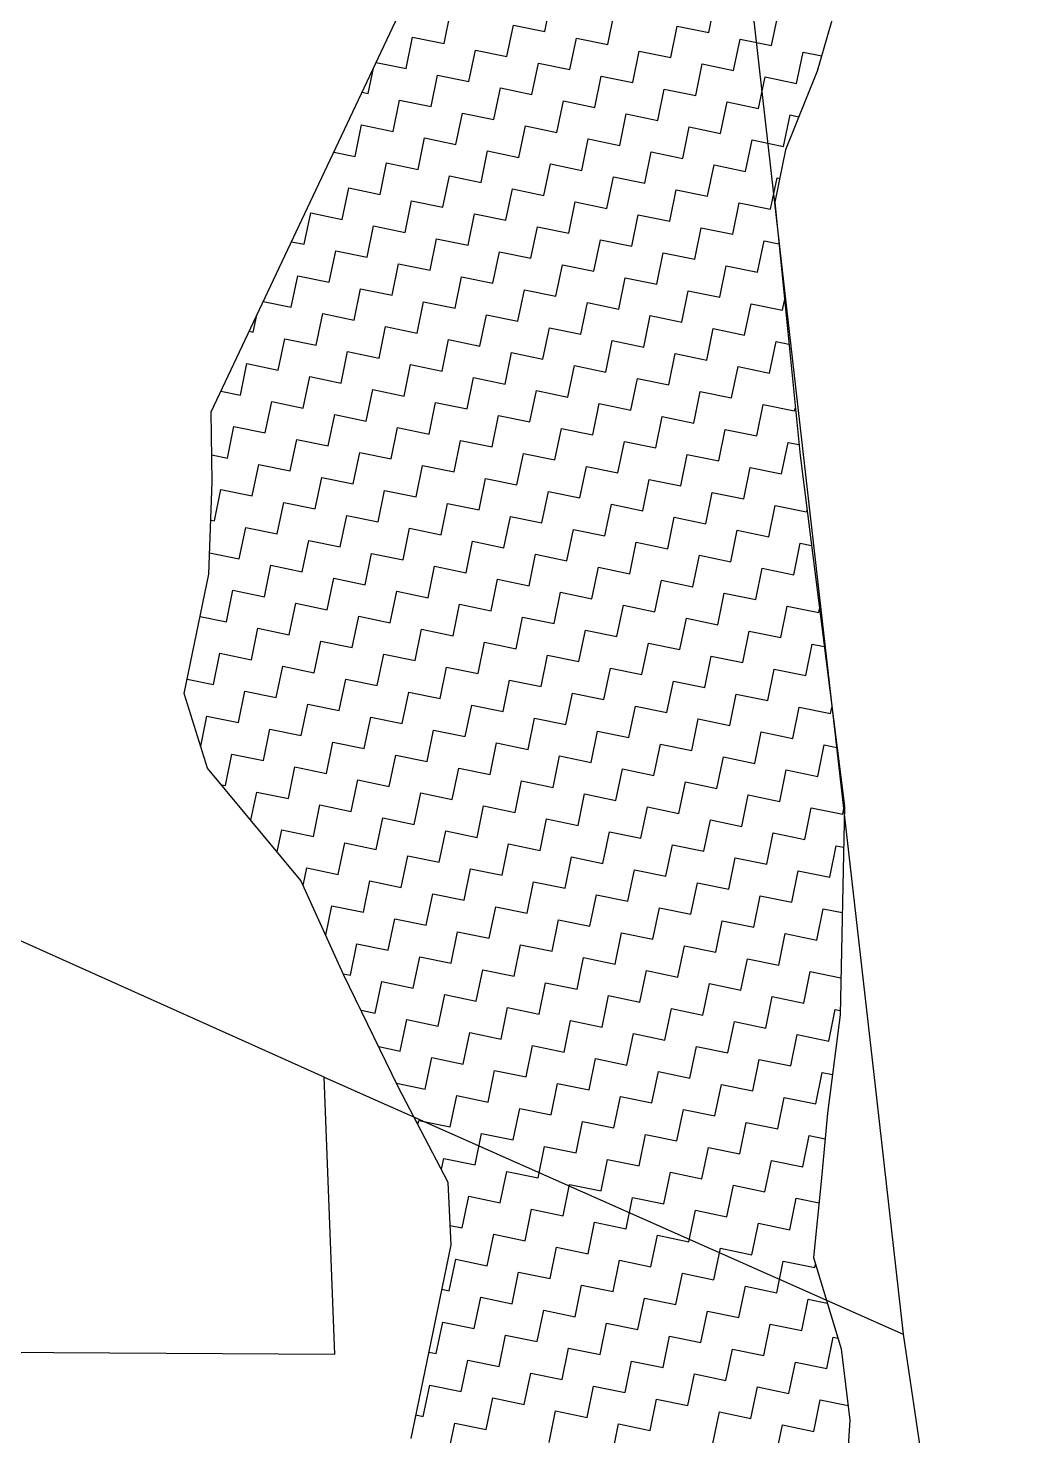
# Model space of a CAD drawing. Header units: metres. Extents: x 280043 to 281054, y 2047152 to 2048652.
# Drawn here: x 280828.4 to 280904.4, y 2048205.2 to 2048313.7 of the extents above; entities that cross this region are included whole.
import ezdxf

# ---------------------------------------------------------------- set-up
doc = ezdxf.new("R2010")
doc.units = ezdxf.units.M
for name, color, linetype in [('POLY_HATCH', 12, 'Continuous'), ('POLY_PARCEL', 6, 'Continuous'), ('V_BOUND_LINE', 7, 'Continuous')]:
    doc.layers.add(name, color=color, linetype=linetype)

msp = doc.modelspace()

# ---------------------------------------------------------------- linework, layer by layer
at = {"layer": 'POLY_HATCH'}
for p, q in [((280842.5, 2048284.15), (280858.45, 2048317.96)), ((280891.33, 2048317.76), (280889.22, 2048310.42)), ((280889.22, 2048310.42), (280886.77, 2048304.34)), ((280886.77, 2048304.34), (280885.94, 2048300.32)), ((280885.94, 2048300.32), (280886.92, 2048290.55)), ((280886.92, 2048290.55), (280887.9, 2048280.78)), ((280842.58, 2048278.75), (280842.5, 2048284.15)), ((280887.9, 2048280.78), (280891.31, 2048253.75)), ((280842.31, 2048271.63), (280842.58, 2048278.75)), ((280840.42, 2048262.44), (280842.31, 2048271.63)), ((280842.23, 2048256.69), (280840.42, 2048262.44)), ((280849.42, 2048248.03), (280842.23, 2048256.69)), ((280891.31, 2048253.75), (280890.98, 2048237.66)), ((280852.71, 2048240.77), (280849.42, 2048248.03)), ((280856.92, 2048232.12), (280852.71, 2048240.77)), ((280890.98, 2048237.66), (280890.02, 2048230.09)), ((280860.78, 2048224.74), (280856.92, 2048232.12)), ((280890.02, 2048230.09), (280889.53, 2048224.8)), ((280860.99, 2048219.92), (280860.78, 2048224.74)), ((280889.53, 2048224.8), (280888.92, 2048218.95)), ((280859.45, 2048212.46), (280860.99, 2048219.92)), ((280888.92, 2048218.95), (280891.06, 2048211.92)), ((280857.91, 2048205), (280859.45, 2048212.46)), ((280891.06, 2048211.92), (280891.72, 2048206.4)), ((280891.72, 2048206.4), (280891.47, 2048202.27))]:
    msp.add_line(p, q, dxfattribs=at)
at = {"layer": 'POLY_HATCH', "linetype": 'Continuous'}
for p, q in [((280868.22, 2048313.47), (280868.72, 2048315.89)), ((280880.85, 2048313.39), (280881.35, 2048315.82)), ((280860.45, 2048312.54), (280860.95, 2048314.97)), ((280873.07, 2048312.47), (280873.57, 2048314.89)), ((280885.7, 2048312.39), (280886.2, 2048314.82)), ((280865.3, 2048311.54), (280865.8, 2048313.97)), ((280865.8, 2048313.97), (280868.22, 2048313.47)), ((280877.92, 2048311.47), (280878.42, 2048313.89)), ((280878.42, 2048313.89), (280880.85, 2048313.39)), ((280857.52, 2048310.62), (280858.02, 2048313.04)), ((280858.02, 2048313.04), (280860.45, 2048312.54)), ((280870.15, 2048310.54), (280870.65, 2048312.97)), ((280870.65, 2048312.97), (280873.07, 2048312.47)), ((280882.77, 2048310.47), (280883.27, 2048312.89)), ((280883.27, 2048312.89), (280885.7, 2048312.39)), ((280855.21, 2048311.09), (280857.52, 2048310.62)), ((280862.37, 2048309.62), (280862.87, 2048312.04)), ((280862.87, 2048312.04), (280865.3, 2048311.54)), ((280867.22, 2048308.62), (280867.72, 2048311.04)), ((280867.72, 2048311.04), (280870.15, 2048310.54)), ((280875, 2048309.54), (280875.5, 2048311.97)), ((280875.5, 2048311.97), (280877.92, 2048311.47)), ((280887.62, 2048309.47), (280888.12, 2048311.89)), ((280888.12, 2048311.89), (280889.56, 2048311.6)), ((280854.6, 2048308.69), (280855, 2048310.65)), ((280859.45, 2048307.69), (280859.95, 2048310.12)), ((280859.95, 2048310.12), (280862.37, 2048309.62)), ((280872.07, 2048307.62), (280872.57, 2048310.04)), ((280872.57, 2048310.04), (280875, 2048309.54)), ((280879.85, 2048308.54), (280880.35, 2048310.97)), ((280880.35, 2048310.97), (280882.77, 2048310.47)), ((280884.7, 2048307.54), (280885.2, 2048309.97)), ((280885.2, 2048309.97), (280887.62, 2048309.47)), ((280864.3, 2048306.69), (280864.8, 2048309.12)), ((280864.8, 2048309.12), (280867.22, 2048308.62)), ((280876.92, 2048306.62), (280877.42, 2048309.04)), ((280877.42, 2048309.04), (280879.85, 2048308.54)), ((280854.12, 2048308.79), (280854.6, 2048308.69)), ((280856.52, 2048305.77), (280857.02, 2048308.19)), ((280857.02, 2048308.19), (280859.45, 2048307.69)), ((280869.15, 2048305.69), (280869.65, 2048308.12)), ((280869.65, 2048308.12), (280872.07, 2048307.62)), ((280881.77, 2048305.62), (280882.27, 2048308.04)), ((280882.27, 2048308.04), (280884.7, 2048307.54)), ((280861.37, 2048304.77), (280861.87, 2048307.19)), ((280861.87, 2048307.19), (280864.3, 2048306.69)), ((280874, 2048304.69), (280874.5, 2048307.12)), ((280874.5, 2048307.12), (280876.92, 2048306.62)), ((280886.62, 2048304.62), (280887.12, 2048307.04)), ((280887.12, 2048307.04), (280887.8, 2048306.9)), ((280853.6, 2048303.84), (280854.1, 2048306.27)), ((280854.1, 2048306.27), (280856.52, 2048305.77)), ((280866.22, 2048303.77), (280866.72, 2048306.19)), ((280866.72, 2048306.19), (280869.15, 2048305.69)), ((280878.85, 2048303.69), (280879.35, 2048306.12)), ((280879.35, 2048306.12), (280881.77, 2048305.62)), ((280858.45, 2048302.84), (280858.95, 2048305.27)), ((280858.95, 2048305.27), (280861.37, 2048304.77)), ((280871.07, 2048302.77), (280871.57, 2048305.19)), ((280871.57, 2048305.19), (280874, 2048304.69)), ((280883.7, 2048302.69), (280884.2, 2048305.12)), ((280884.2, 2048305.12), (280886.62, 2048304.62)), ((280851.95, 2048304.18), (280853.6, 2048303.84)), ((280863.3, 2048301.84), (280863.8, 2048304.27)), ((280863.8, 2048304.27), (280866.22, 2048303.77)), ((280875.92, 2048301.77), (280876.42, 2048304.19)), ((280876.42, 2048304.19), (280878.85, 2048303.69)), ((280855.52, 2048300.92), (280856.02, 2048303.34)), ((280856.02, 2048303.34), (280858.45, 2048302.84)), ((280860.37, 2048299.92), (280860.87, 2048302.34)), ((280860.87, 2048302.34), (280863.3, 2048301.84)), ((280868.15, 2048300.84), (280868.65, 2048303.27)), ((280868.65, 2048303.27), (280871.07, 2048302.77)), ((280880.77, 2048300.77), (280881.27, 2048303.19)), ((280881.27, 2048303.19), (280883.7, 2048302.69)), ((280852.6, 2048298.99), (280853.1, 2048301.42)), ((280853.1, 2048301.42), (280855.52, 2048300.92)), ((280865.22, 2048298.92), (280865.72, 2048301.34)), ((280865.72, 2048301.34), (280868.15, 2048300.84)), ((280873, 2048299.84), (280873.5, 2048302.27)), ((280873.5, 2048302.27), (280875.92, 2048301.77)), ((280877.85, 2048298.84), (280878.35, 2048301.27)), ((280878.35, 2048301.27), (280880.77, 2048300.77)), ((280885.62, 2048299.77), (280886.12, 2048302.19)), ((280886.12, 2048302.19), (280886.32, 2048302.15)), ((280857.45, 2048297.99), (280857.95, 2048300.42)), ((280857.95, 2048300.42), (280860.37, 2048299.92)), ((280870.07, 2048297.92), (280870.57, 2048300.34)), ((280870.57, 2048300.34), (280873, 2048299.84)), ((280882.7, 2048297.84), (280883.2, 2048300.27)), ((280883.2, 2048300.27), (280885.62, 2048299.77)), ((280849.67, 2048297.07), (280850.17, 2048299.49)), ((280850.17, 2048299.49), (280852.6, 2048298.99)), ((280862.3, 2048296.99), (280862.8, 2048299.42)), ((280862.8, 2048299.42), (280865.22, 2048298.92)), ((280874.92, 2048296.92), (280875.42, 2048299.34)), ((280875.42, 2048299.34), (280877.85, 2048298.84)), ((280854.52, 2048296.07), (280855.02, 2048298.49)), ((280855.02, 2048298.49), (280857.45, 2048297.99)), ((280867.15, 2048295.99), (280867.65, 2048298.42)), ((280867.65, 2048298.42), (280870.07, 2048297.92)), ((280879.77, 2048295.92), (280880.27, 2048298.34)), ((280880.27, 2048298.34), (280882.7, 2048297.84)), ((280848.69, 2048297.27), (280849.67, 2048297.07)), ((280859.37, 2048295.07), (280859.87, 2048297.49)), ((280859.87, 2048297.49), (280862.3, 2048296.99)), ((280872, 2048294.99), (280872.5, 2048297.42)), ((280872.5, 2048297.42), (280874.92, 2048296.92)), ((280884.62, 2048294.92), (280885.12, 2048297.34)), ((280885.12, 2048297.34), (280886.26, 2048297.11)), ((280851.6, 2048294.14), (280852.1, 2048296.57)), ((280852.1, 2048296.57), (280854.52, 2048296.07)), ((280864.22, 2048294.07), (280864.72, 2048296.49)), ((280864.72, 2048296.49), (280867.15, 2048295.99)), ((280876.85, 2048293.99), (280877.35, 2048296.42)), ((280877.35, 2048296.42), (280879.77, 2048295.92)), ((280856.45, 2048293.14), (280856.95, 2048295.57)), ((280856.95, 2048295.57), (280859.37, 2048295.07)), ((280869.07, 2048293.07), (280869.57, 2048295.49)), ((280869.57, 2048295.49), (280872, 2048294.99)), ((280881.7, 2048292.99), (280882.2, 2048295.42)), ((280882.2, 2048295.42), (280884.62, 2048294.92)), ((280848.67, 2048292.22), (280849.17, 2048294.64)), ((280849.17, 2048294.64), (280851.6, 2048294.14)), ((280861.3, 2048292.14), (280861.8, 2048294.57)), ((280861.8, 2048294.57), (280864.22, 2048294.07)), ((280873.92, 2048292.07), (280874.42, 2048294.49)), ((280874.42, 2048294.49), (280876.85, 2048293.99)), ((280846.52, 2048292.66), (280848.67, 2048292.22)), ((280853.52, 2048291.22), (280854.02, 2048293.64)), ((280854.02, 2048293.64), (280856.45, 2048293.14)), ((280858.37, 2048290.22), (280858.87, 2048292.64)), ((280858.87, 2048292.64), (280861.3, 2048292.14)), ((280866.15, 2048291.14), (280866.65, 2048293.57)), ((280866.65, 2048293.57), (280869.07, 2048293.07)), ((280878.77, 2048291.07), (280879.27, 2048293.49)), ((280879.27, 2048293.49), (280881.7, 2048292.99)), ((280886.55, 2048291.99), (280886.7, 2048292.73)), ((280845.75, 2048290.29), (280846.02, 2048291.61)), ((280850.6, 2048289.29), (280851.1, 2048291.72)), ((280851.1, 2048291.72), (280853.52, 2048291.22)), ((280863.22, 2048289.22), (280863.72, 2048291.64)), ((280863.72, 2048291.64), (280866.15, 2048291.14)), ((280871, 2048290.14), (280871.5, 2048292.57)), ((280871.5, 2048292.57), (280873.92, 2048292.07)), ((280875.85, 2048289.14), (280876.35, 2048291.57)), ((280876.35, 2048291.57), (280878.77, 2048291.07)), ((280883.62, 2048290.07), (280884.12, 2048292.49)), ((280884.12, 2048292.49), (280886.55, 2048291.99)), ((280855.45, 2048288.29), (280855.95, 2048290.72)), ((280855.95, 2048290.72), (280858.37, 2048290.22)), ((280868.07, 2048288.22), (280868.57, 2048290.64)), ((280868.57, 2048290.64), (280871, 2048290.14)), ((280880.7, 2048288.14), (280881.2, 2048290.57)), ((280881.2, 2048290.57), (280883.62, 2048290.07)), ((280845.43, 2048290.36), (280845.75, 2048290.29)), ((280847.67, 2048287.37), (280848.17, 2048289.79)), ((280848.17, 2048289.79), (280850.6, 2048289.29)), ((280860.3, 2048287.29), (280860.8, 2048289.72)), ((280860.8, 2048289.72), (280863.22, 2048289.22)), ((280872.92, 2048287.22), (280873.42, 2048289.64)), ((280873.42, 2048289.64), (280875.85, 2048289.14)), ((280885.55, 2048287.14), (280886.05, 2048289.57)), ((280886.05, 2048289.57), (280887.04, 2048289.37)), ((280852.52, 2048286.37), (280853.02, 2048288.79)), ((280853.02, 2048288.79), (280855.45, 2048288.29)), ((280865.15, 2048286.29), (280865.65, 2048288.72)), ((280865.65, 2048288.72), (280868.07, 2048288.22)), ((280877.77, 2048286.22), (280878.27, 2048288.64)), ((280878.27, 2048288.64), (280880.7, 2048288.14)), ((280844.75, 2048285.44), (280845.25, 2048287.87)), ((280845.25, 2048287.87), (280847.67, 2048287.37)), ((280857.37, 2048285.37), (280857.87, 2048287.79)), ((280857.87, 2048287.79), (280860.3, 2048287.29)), ((280870, 2048285.29), (280870.5, 2048287.72)), ((280870.5, 2048287.72), (280872.92, 2048287.22)), ((280882.62, 2048285.22), (280883.12, 2048287.64)), ((280883.12, 2048287.64), (280885.55, 2048287.14)), ((280849.6, 2048284.44), (280850.1, 2048286.87)), ((280850.1, 2048286.87), (280852.52, 2048286.37)), ((280862.22, 2048284.37), (280862.72, 2048286.79)), ((280862.72, 2048286.79), (280865.15, 2048286.29)), ((280874.85, 2048284.29), (280875.35, 2048286.72)), ((280875.35, 2048286.72), (280877.77, 2048286.22)), ((280843.25, 2048285.75), (280844.75, 2048285.44)), ((280854.45, 2048283.44), (280854.95, 2048285.87)), ((280854.95, 2048285.87), (280857.37, 2048285.37)), ((280867.07, 2048283.37), (280867.57, 2048285.79)), ((280867.57, 2048285.79), (280870, 2048285.29)), ((280879.7, 2048283.29), (280880.2, 2048285.72)), ((280880.2, 2048285.72), (280882.62, 2048285.22)), ((280846.67, 2048282.52), (280847.17, 2048284.94)), ((280847.17, 2048284.94), (280849.6, 2048284.44)), ((280851.52, 2048281.52), (280852.02, 2048283.94)), ((280852.02, 2048283.94), (280854.45, 2048283.44)), ((280859.3, 2048282.44), (280859.8, 2048284.87)), ((280859.8, 2048284.87), (280862.22, 2048284.37)), ((280871.92, 2048282.37), (280872.42, 2048284.79)), ((280872.42, 2048284.79), (280874.85, 2048284.29)), ((280884.55, 2048282.29), (280885.05, 2048284.72)), ((280885.05, 2048284.72), (280887.47, 2048284.22)), ((280887.47, 2048284.22), (280887.53, 2048284.47)), ((280843.75, 2048280.59), (280844.25, 2048283.02)), ((280844.25, 2048283.02), (280846.67, 2048282.52)), ((280856.37, 2048280.52), (280856.87, 2048282.94)), ((280856.87, 2048282.94), (280859.3, 2048282.44)), ((280864.15, 2048281.44), (280864.65, 2048283.87)), ((280864.65, 2048283.87), (280867.07, 2048283.37)), ((280869, 2048280.44), (280869.5, 2048282.87)), ((280869.5, 2048282.87), (280871.92, 2048282.37)), ((280876.77, 2048281.37), (280877.27, 2048283.79)), ((280877.27, 2048283.79), (280879.7, 2048283.29)), ((280848.6, 2048279.59), (280849.1, 2048282.02)), ((280849.1, 2048282.02), (280851.52, 2048281.52)), ((280861.22, 2048279.52), (280861.72, 2048281.94)), ((280861.72, 2048281.94), (280864.15, 2048281.44)), ((280873.85, 2048279.44), (280874.35, 2048281.87)), ((280874.35, 2048281.87), (280876.77, 2048281.37)), ((280881.62, 2048280.37), (280882.12, 2048282.79)), ((280882.12, 2048282.79), (280884.55, 2048282.29)), ((280886.47, 2048279.37), (280886.97, 2048281.79)), ((280886.97, 2048281.79), (280887.81, 2048281.62)), ((280842.55, 2048280.84), (280843.75, 2048280.59)), ((280853.45, 2048278.59), (280853.95, 2048281.02)), ((280853.95, 2048281.02), (280856.37, 2048280.52)), ((280866.07, 2048278.52), (280866.57, 2048280.94)), ((280866.57, 2048280.94), (280869, 2048280.44)), ((280878.7, 2048278.44), (280879.2, 2048280.87)), ((280879.2, 2048280.87), (280881.62, 2048280.37)), ((280845.67, 2048277.67), (280846.17, 2048280.09)), ((280846.17, 2048280.09), (280848.6, 2048279.59)), ((280858.3, 2048277.59), (280858.8, 2048280.02)), ((280858.8, 2048280.02), (280861.22, 2048279.52)), ((280870.92, 2048277.52), (280871.42, 2048279.94)), ((280871.42, 2048279.94), (280873.85, 2048279.44)), ((280883.55, 2048277.44), (280884.05, 2048279.87)), ((280884.05, 2048279.87), (280886.47, 2048279.37)), ((280850.52, 2048276.67), (280851.02, 2048279.09)), ((280851.02, 2048279.09), (280853.45, 2048278.59)), ((280863.15, 2048276.59), (280863.65, 2048279.02)), ((280863.65, 2048279.02), (280866.07, 2048278.52)), ((280875.77, 2048276.52), (280876.27, 2048278.94)), ((280876.27, 2048278.94), (280878.7, 2048278.44)), ((280842.75, 2048275.74), (280843.25, 2048278.17)), ((280843.25, 2048278.17), (280845.67, 2048277.67)), ((280855.37, 2048275.67), (280855.87, 2048278.09)), ((280855.87, 2048278.09), (280858.3, 2048277.59)), ((280868, 2048275.59), (280868.5, 2048278.02)), ((280868.5, 2048278.02), (280870.92, 2048277.52)), ((280880.63, 2048275.52), (280881.12, 2048277.94)), ((280881.12, 2048277.94), (280883.55, 2048277.44)), ((280847.6, 2048274.74), (280848.1, 2048277.17)), ((280848.1, 2048277.17), (280850.52, 2048276.67)), ((280860.22, 2048274.67), (280860.72, 2048277.09)), ((280860.72, 2048277.09), (280863.15, 2048276.59)), ((280872.85, 2048274.59), (280873.35, 2048277.02)), ((280873.35, 2048277.02), (280875.77, 2048276.52)), ((280885.48, 2048274.52), (280885.98, 2048276.94)), ((280885.98, 2048276.94), (280888.4, 2048276.44)), ((280888.4, 2048276.44), (280888.43, 2048276.57)), ((280842.47, 2048275.8), (280842.75, 2048275.74)), ((280844.67, 2048272.82), (280845.17, 2048275.24)), ((280845.17, 2048275.24), (280847.6, 2048274.74)), ((280852.45, 2048273.74), (280852.95, 2048276.17)), ((280852.95, 2048276.17), (280855.37, 2048275.67)), ((280865.07, 2048273.67), (280865.57, 2048276.09)), ((280865.57, 2048276.09), (280868, 2048275.59)), ((280877.7, 2048273.59), (280878.2, 2048276.02)), ((280878.2, 2048276.02), (280880.63, 2048275.52)), ((280849.52, 2048271.82), (280850.02, 2048274.24)), ((280850.02, 2048274.24), (280852.45, 2048273.74)), ((280857.3, 2048272.74), (280857.8, 2048275.17)), ((280857.8, 2048275.17), (280860.22, 2048274.67)), ((280862.15, 2048271.74), (280862.65, 2048274.17)), ((280862.65, 2048274.17), (280865.07, 2048273.67)), ((280869.92, 2048272.67), (280870.42, 2048275.09)), ((280870.42, 2048275.09), (280872.85, 2048274.59)), ((280882.55, 2048272.59), (280883.05, 2048275.02)), ((280883.05, 2048275.02), (280885.48, 2048274.52)), ((280842.38, 2048273.29), (280844.67, 2048272.82)), ((280854.37, 2048270.82), (280854.87, 2048273.24)), ((280854.87, 2048273.24), (280857.3, 2048272.74)), ((280867, 2048270.74), (280867.5, 2048273.17)), ((280867.5, 2048273.17), (280869.92, 2048272.67)), ((280874.78, 2048271.67), (280875.27, 2048274.09)), ((280875.27, 2048274.09), (280877.7, 2048273.59)), ((280879.63, 2048270.67), (280880.13, 2048273.09)), ((280880.13, 2048273.09), (280882.55, 2048272.59)), ((280887.4, 2048271.59), (280887.9, 2048274.02)), ((280887.9, 2048274.02), (280888.77, 2048273.84)), ((280846.6, 2048269.89), (280847.1, 2048272.32)), ((280847.1, 2048272.32), (280849.52, 2048271.82)), ((280859.22, 2048269.82), (280859.72, 2048272.24)), ((280859.72, 2048272.24), (280862.15, 2048271.74)), ((280871.85, 2048269.74), (280872.35, 2048272.17)), ((280872.35, 2048272.17), (280874.78, 2048271.67)), ((280884.48, 2048269.67), (280884.98, 2048272.09)), ((280884.98, 2048272.09), (280887.4, 2048271.59)), ((280851.45, 2048268.89), (280851.95, 2048271.32)), ((280851.95, 2048271.32), (280854.37, 2048270.82)), ((280864.07, 2048268.82), (280864.57, 2048271.24)), ((280864.57, 2048271.24), (280867, 2048270.74)), ((280876.7, 2048268.74), (280877.2, 2048271.17)), ((280877.2, 2048271.17), (280879.63, 2048270.67)), ((280843.67, 2048267.97), (280844.17, 2048270.39)), ((280844.17, 2048270.39), (280846.6, 2048269.89)), ((280856.3, 2048267.89), (280856.8, 2048270.32)), ((280856.8, 2048270.32), (280859.22, 2048269.82)), ((280868.93, 2048267.82), (280869.42, 2048270.24)), ((280869.42, 2048270.24), (280871.85, 2048269.74)), ((280881.55, 2048267.74), (280882.05, 2048270.17)), ((280882.05, 2048270.17), (280884.48, 2048269.67)), ((280848.52, 2048266.97), (280849.02, 2048269.39)), ((280849.02, 2048269.39), (280851.45, 2048268.89)), ((280861.15, 2048266.89), (280861.65, 2048269.32)), ((280861.65, 2048269.32), (280864.07, 2048268.82)), ((280873.78, 2048266.82), (280874.28, 2048269.24)), ((280874.28, 2048269.24), (280876.7, 2048268.74)), ((280886.4, 2048266.74), (280886.9, 2048269.17)), ((280886.9, 2048269.17), (280889.33, 2048268.67)), ((280889.33, 2048268.67), (280889.39, 2048268.96)), ((280841.65, 2048268.38), (280843.67, 2048267.97)), ((280853.37, 2048265.97), (280853.87, 2048268.39)), ((280853.87, 2048268.39), (280856.3, 2048267.89)), ((280866, 2048265.89), (280866.5, 2048268.32)), ((280866.5, 2048268.32), (280868.93, 2048267.82)), ((280878.63, 2048265.82), (280879.13, 2048268.24)), ((280879.13, 2048268.24), (280881.55, 2048267.74)), ((280845.6, 2048265.04), (280846.1, 2048267.47)), ((280846.1, 2048267.47), (280848.52, 2048266.97)), ((280858.22, 2048264.97), (280858.72, 2048267.39)), ((280858.72, 2048267.39), (280861.15, 2048266.89)), ((280870.85, 2048264.89), (280871.35, 2048267.32)), ((280871.35, 2048267.32), (280873.78, 2048266.82)), ((280883.48, 2048264.82), (280883.98, 2048267.24)), ((280883.98, 2048267.24), (280886.4, 2048266.74)), ((280842.67, 2048263.12), (280843.17, 2048265.54)), ((280843.17, 2048265.54), (280845.6, 2048265.04)), ((280850.45, 2048264.04), (280850.95, 2048266.47)), ((280850.95, 2048266.47), (280853.37, 2048265.97)), ((280855.3, 2048263.04), (280855.8, 2048265.47)), ((280855.8, 2048265.47), (280858.22, 2048264.97)), ((280863.08, 2048263.97), (280863.58, 2048266.39)), ((280863.58, 2048266.39), (280866, 2048265.89)), ((280875.7, 2048263.89), (280876.2, 2048266.32)), ((280876.2, 2048266.32), (280878.63, 2048265.82)), ((280888.33, 2048263.82), (280888.83, 2048266.24)), ((280888.83, 2048266.24), (280889.75, 2048266.05)), ((280847.52, 2048262.12), (280848.02, 2048264.54)), ((280848.02, 2048264.54), (280850.45, 2048264.04)), ((280860.15, 2048262.04), (280860.65, 2048264.47)), ((280860.65, 2048264.47), (280863.08, 2048263.97)), ((280867.93, 2048262.97), (280868.43, 2048265.39)), ((280868.43, 2048265.39), (280870.85, 2048264.89)), ((280872.78, 2048261.97), (280873.28, 2048264.39)), ((280873.28, 2048264.39), (280875.7, 2048263.89)), ((280880.55, 2048262.89), (280881.05, 2048265.32)), ((280881.05, 2048265.32), (280883.48, 2048264.82)), ((280840.65, 2048263.53), (280842.67, 2048263.12)), ((280852.37, 2048261.12), (280852.87, 2048263.54)), ((280852.87, 2048263.54), (280855.3, 2048263.04)), ((280865, 2048261.04), (280865.5, 2048263.47)), ((280865.5, 2048263.47), (280867.93, 2048262.97)), ((280877.63, 2048260.97), (280878.13, 2048263.39)), ((280878.13, 2048263.39), (280880.55, 2048262.89)), ((280885.4, 2048261.89), (280885.9, 2048264.32)), ((280885.9, 2048264.32), (280888.33, 2048263.82)), ((280844.6, 2048260.19), (280845.1, 2048262.62)), ((280845.1, 2048262.62), (280847.52, 2048262.12)), ((280857.23, 2048260.12), (280857.73, 2048262.54)), ((280857.73, 2048262.54), (280860.15, 2048262.04)), ((280869.85, 2048260.04), (280870.35, 2048262.47)), ((280870.35, 2048262.47), (280872.78, 2048261.97)), ((280882.48, 2048259.97), (280882.98, 2048262.39)), ((280882.98, 2048262.39), (280885.4, 2048261.89)), ((280849.45, 2048259.19), (280849.95, 2048261.62)), ((280849.95, 2048261.62), (280852.37, 2048261.12)), ((280862.08, 2048259.12), (280862.58, 2048261.54)), ((280862.58, 2048261.54), (280865, 2048261.04)), ((280874.7, 2048259.04), (280875.2, 2048261.47)), ((280875.2, 2048261.47), (280877.63, 2048260.97)), ((280887.33, 2048258.97), (280887.83, 2048261.39)), ((280887.83, 2048261.39), (280890.25, 2048260.89)), ((280890.25, 2048260.89), (280890.35, 2048261.35)), ((280841.7, 2048258.38), (280842.17, 2048260.69)), ((280842.17, 2048260.69), (280844.6, 2048260.19)), ((280854.3, 2048258.19), (280854.8, 2048260.62)), ((280854.8, 2048260.62), (280857.23, 2048260.12)), ((280866.93, 2048258.12), (280867.43, 2048260.54)), ((280867.43, 2048260.54), (280869.85, 2048260.04)), ((280879.55, 2048258.04), (280880.05, 2048260.47)), ((280880.05, 2048260.47), (280882.48, 2048259.97)), ((280846.53, 2048257.27), (280847.02, 2048259.69)), ((280847.02, 2048259.69), (280849.45, 2048259.19)), ((280859.15, 2048257.19), (280859.65, 2048259.62)), ((280859.65, 2048259.62), (280862.08, 2048259.12)), ((280871.78, 2048257.12), (280872.28, 2048259.54)), ((280872.28, 2048259.54), (280874.7, 2048259.04)), ((280884.4, 2048257.04), (280884.9, 2048259.47)), ((280884.9, 2048259.47), (280887.33, 2048258.97)), ((280851.38, 2048256.27), (280851.88, 2048258.69)), ((280851.88, 2048258.69), (280854.3, 2048258.19)), ((280864, 2048256.19), (280864.5, 2048258.62)), ((280864.5, 2048258.62), (280866.93, 2048258.12)), ((280876.63, 2048256.12), (280877.13, 2048258.54)), ((280877.13, 2048258.54), (280879.55, 2048258.04)), ((280889.25, 2048256.04), (280889.75, 2048258.47)), ((280889.75, 2048258.47), (280890.74, 2048258.27)), ((280843.6, 2048255.34), (280844.1, 2048257.77)), ((280844.1, 2048257.77), (280846.53, 2048257.27)), ((280848.45, 2048254.34), (280848.95, 2048256.77)), ((280848.95, 2048256.77), (280851.38, 2048256.27)), ((280856.23, 2048255.27), (280856.73, 2048257.69)), ((280856.73, 2048257.69), (280859.15, 2048257.19)), ((280868.85, 2048255.19), (280869.35, 2048257.62)), ((280869.35, 2048257.62), (280871.78, 2048257.12)), ((280881.48, 2048255.12), (280881.98, 2048257.54)), ((280881.98, 2048257.54), (280884.4, 2048257.04)), ((280853.3, 2048253.34), (280853.8, 2048255.77)), ((280853.8, 2048255.77), (280856.23, 2048255.27)), ((280861.08, 2048254.27), (280861.58, 2048256.69)), ((280861.58, 2048256.69), (280864, 2048256.19)), ((280865.93, 2048253.27), (280866.43, 2048255.69)), ((280866.43, 2048255.69), (280868.85, 2048255.19)), ((280873.7, 2048254.19), (280874.2, 2048256.62)), ((280874.2, 2048256.62), (280876.63, 2048256.12)), ((280886.33, 2048254.12), (280886.83, 2048256.54)), ((280886.83, 2048256.54), (280889.25, 2048256.04)), ((280843.29, 2048255.4), (280843.6, 2048255.34)), ((280845.57, 2048252.66), (280846.03, 2048254.84)), ((280846.03, 2048254.84), (280848.45, 2048254.34)), ((280858.15, 2048252.34), (280858.65, 2048254.77)), ((280858.65, 2048254.77), (280861.08, 2048254.27)), ((280870.78, 2048252.27), (280871.28, 2048254.69)), ((280871.28, 2048254.69), (280873.7, 2048254.19)), ((280878.55, 2048253.19), (280879.05, 2048255.62)), ((280879.05, 2048255.62), (280881.48, 2048255.12)), ((280883.4, 2048252.19), (280883.9, 2048254.62)), ((280883.9, 2048254.62), (280886.33, 2048254.12)), ((280850.38, 2048251.42), (280850.88, 2048253.84)), ((280850.88, 2048253.84), (280853.3, 2048253.34)), ((280863, 2048251.34), (280863.5, 2048253.77)), ((280863.5, 2048253.77), (280865.93, 2048253.27)), ((280875.63, 2048251.27), (280876.13, 2048253.69)), ((280876.13, 2048253.69), (280878.55, 2048253.19)), ((280888.25, 2048251.19), (280888.75, 2048253.62)), ((280888.75, 2048253.62), (280891.18, 2048253.12)), ((280891.18, 2048253.12), (280891.3, 2048253.74)), ((280855.23, 2048250.42), (280855.73, 2048252.84)), ((280855.73, 2048252.84), (280858.15, 2048252.34)), ((280867.85, 2048250.34), (280868.35, 2048252.77)), ((280868.35, 2048252.77), (280870.78, 2048252.27)), ((280880.48, 2048250.27), (280880.98, 2048252.69)), ((280880.98, 2048252.69), (280883.4, 2048252.19)), ((280847.6, 2048250.22), (280847.95, 2048251.92)), ((280847.95, 2048251.92), (280850.38, 2048251.42)), ((280860.08, 2048249.42), (280860.58, 2048251.84)), ((280860.58, 2048251.84), (280863, 2048251.34)), ((280872.7, 2048249.34), (280873.2, 2048251.77)), ((280873.2, 2048251.77), (280875.63, 2048251.27)), ((280885.33, 2048249.27), (280885.83, 2048251.69)), ((280885.83, 2048251.69), (280888.25, 2048251.19)), ((280852.3, 2048248.49), (280852.8, 2048250.92)), ((280852.8, 2048250.92), (280855.23, 2048250.42)), ((280864.93, 2048248.42), (280865.43, 2048250.84)), ((280865.43, 2048250.84), (280867.85, 2048250.34)), ((280877.55, 2048248.34), (280878.05, 2048250.77)), ((280878.05, 2048250.77), (280880.48, 2048250.27)), ((280890.18, 2048248.27), (280890.68, 2048250.69)), ((280890.68, 2048250.69), (280891.24, 2048250.58)), ((280857.15, 2048247.49), (280857.65, 2048249.92)), ((280857.65, 2048249.92), (280860.08, 2048249.42)), ((280869.78, 2048247.42), (280870.28, 2048249.84)), ((280870.28, 2048249.84), (280872.7, 2048249.34)), ((280882.4, 2048247.34), (280882.9, 2048249.77)), ((280882.9, 2048249.77), (280885.33, 2048249.27)), ((280849.6, 2048247.64), (280849.88, 2048248.99)), ((280849.88, 2048248.99), (280852.3, 2048248.49)), ((280862, 2048246.49), (280862.5, 2048248.92)), ((280862.5, 2048248.92), (280864.93, 2048248.42)), ((280874.63, 2048246.42), (280875.13, 2048248.84)), ((280875.13, 2048248.84), (280877.55, 2048248.34)), ((280887.25, 2048246.34), (280887.75, 2048248.77)), ((280887.75, 2048248.77), (280890.18, 2048248.27)), ((280854.23, 2048245.57), (280854.73, 2048247.99)), ((280854.73, 2048247.99), (280857.15, 2048247.49)), ((280859.08, 2048244.57), (280859.58, 2048246.99)), ((280859.58, 2048246.99), (280862, 2048246.49)), ((280866.85, 2048245.49), (280867.35, 2048247.92)), ((280867.35, 2048247.92), (280869.78, 2048247.42)), ((280879.48, 2048245.42), (280879.98, 2048247.84)), ((280879.98, 2048247.84), (280882.4, 2048247.34)), ((280851.33, 2048243.81), (280851.8, 2048246.07)), ((280851.8, 2048246.07), (280854.23, 2048245.57)), ((280863.93, 2048243.57), (280864.43, 2048245.99)), ((280864.43, 2048245.99), (280866.85, 2048245.49)), ((280871.7, 2048244.49), (280872.2, 2048246.92)), ((280872.2, 2048246.92), (280874.63, 2048246.42)), ((280876.55, 2048243.49), (280877.05, 2048245.92)), ((280877.05, 2048245.92), (280879.48, 2048245.42)), ((280884.33, 2048244.42), (280884.83, 2048246.84)), ((280884.83, 2048246.84), (280887.25, 2048246.34)), ((280856.15, 2048242.64), (280856.65, 2048245.07)), ((280856.65, 2048245.07), (280859.08, 2048244.57)), ((280868.78, 2048242.57), (280869.28, 2048244.99)), ((280869.28, 2048244.99), (280871.7, 2048244.49)), ((280881.4, 2048242.49), (280881.9, 2048244.92)), ((280881.9, 2048244.92), (280884.33, 2048244.42)), ((280889.18, 2048243.42), (280889.68, 2048245.84)), ((280889.68, 2048245.84), (280891.14, 2048245.54)), ((280861, 2048241.64), (280861.5, 2048244.07)), ((280861.5, 2048244.07), (280863.93, 2048243.57)), ((280873.63, 2048241.57), (280874.13, 2048243.99)), ((280874.13, 2048243.99), (280876.55, 2048243.49)), ((280886.25, 2048241.49), (280886.75, 2048243.92)), ((280886.75, 2048243.92), (280889.18, 2048243.42)), ((280853.23, 2048240.72), (280853.73, 2048243.14)), ((280853.73, 2048243.14), (280856.15, 2048242.64)), ((280865.85, 2048240.64), (280866.35, 2048243.07)), ((280866.35, 2048243.07), (280868.78, 2048242.57)), ((280878.48, 2048240.57), (280878.98, 2048242.99)), ((280878.98, 2048242.99), (280881.4, 2048242.49)), ((280858.08, 2048239.72), (280858.58, 2048242.14)), ((280858.58, 2048242.14), (280861, 2048241.64)), ((280870.7, 2048239.64), (280871.2, 2048242.07)), ((280871.2, 2048242.07), (280873.63, 2048241.57)), ((280883.33, 2048239.57), (280883.83, 2048241.99)), ((280883.83, 2048241.99), (280886.25, 2048241.49)), ((280852.68, 2048240.83), (280853.23, 2048240.72)), ((280862.93, 2048238.72), (280863.43, 2048241.14)), ((280863.43, 2048241.14), (280865.85, 2048240.64)), ((280875.55, 2048238.64), (280876.05, 2048241.07)), ((280876.05, 2048241.07), (280878.48, 2048240.57)), ((280888.18, 2048238.57), (280888.68, 2048240.99)), ((280888.68, 2048240.99), (280891.04, 2048240.51)), ((280855.15, 2048237.79), (280855.65, 2048240.22)), ((280855.65, 2048240.22), (280858.08, 2048239.72)), ((280867.78, 2048237.72), (280868.28, 2048240.14)), ((280868.28, 2048240.14), (280870.7, 2048239.64)), ((280880.4, 2048237.64), (280880.9, 2048240.07)), ((280880.9, 2048240.07), (280883.33, 2048239.57)), ((280860, 2048236.79), (280860.5, 2048239.22)), ((280860.5, 2048239.22), (280862.93, 2048238.72)), ((280872.63, 2048236.72), (280873.13, 2048239.14)), ((280873.13, 2048239.14), (280875.55, 2048238.64)), ((280885.25, 2048236.64), (280885.75, 2048239.07)), ((280885.75, 2048239.07), (280888.18, 2048238.57)), ((280854.05, 2048238.02), (280855.15, 2048237.79)), ((280857.08, 2048234.87), (280857.58, 2048237.29)), ((280857.58, 2048237.29), (280860, 2048236.79)), ((280864.85, 2048235.79), (280865.35, 2048238.22)), ((280865.35, 2048238.22), (280867.78, 2048237.72)), ((280877.48, 2048235.72), (280877.98, 2048238.14)), ((280877.98, 2048238.14), (280880.4, 2048237.64)), ((280890.1, 2048235.64), (280890.6, 2048238.07)), ((280890.6, 2048238.07), (280890.99, 2048237.99)), ((280861.93, 2048233.87), (280862.43, 2048236.29)), ((280862.43, 2048236.29), (280864.85, 2048235.79)), ((280869.7, 2048234.79), (280870.2, 2048237.22)), ((280870.2, 2048237.22), (280872.63, 2048236.72)), ((280874.55, 2048233.79), (280875.05, 2048236.22)), ((280875.05, 2048236.22), (280877.48, 2048235.72)), ((280882.33, 2048234.72), (280882.83, 2048237.14)), ((280882.83, 2048237.14), (280885.25, 2048236.64)), ((280887.18, 2048233.72), (280887.68, 2048236.14)), ((280887.68, 2048236.14), (280890.1, 2048235.64)), ((280855.42, 2048235.21), (280857.08, 2048234.87)), ((280866.78, 2048232.87), (280867.28, 2048235.29)), ((280867.28, 2048235.29), (280869.7, 2048234.79)), ((280879.4, 2048232.79), (280879.9, 2048235.22)), ((280879.9, 2048235.22), (280882.33, 2048234.72)), ((280859, 2048231.94), (280859.5, 2048234.37)), ((280859.5, 2048234.37), (280861.93, 2048233.87)), ((280871.63, 2048231.87), (280872.13, 2048234.29)), ((280872.13, 2048234.29), (280874.55, 2048233.79)), ((280884.25, 2048231.79), (280884.75, 2048234.22)), ((280884.75, 2048234.22), (280887.18, 2048233.72)), ((280863.85, 2048230.94), (280864.35, 2048233.37)), ((280864.35, 2048233.37), (280866.78, 2048232.87)), ((280876.48, 2048230.87), (280876.98, 2048233.29)), ((280876.98, 2048233.29), (280879.4, 2048232.79)), ((280889.1, 2048230.79), (280889.6, 2048233.22)), ((280889.6, 2048233.22), (280890.4, 2048233.05)), ((280856.78, 2048232.4), (280859, 2048231.94)), ((280868.7, 2048229.94), (280869.2, 2048232.37)), ((280869.2, 2048232.37), (280871.63, 2048231.87)), ((280881.33, 2048229.87), (280881.83, 2048232.29)), ((280881.83, 2048232.29), (280884.25, 2048231.79)), ((280860.93, 2048229.02), (280861.43, 2048231.44)), ((280861.43, 2048231.44), (280863.85, 2048230.94)), ((280873.55, 2048228.94), (280874.05, 2048231.37)), ((280874.05, 2048231.37), (280876.48, 2048230.87)), ((280886.18, 2048228.87), (280886.68, 2048231.29)), ((280886.68, 2048231.29), (280889.1, 2048230.79)), ((280865.78, 2048228.02), (280866.28, 2048230.44)), ((280866.28, 2048230.44), (280868.7, 2048229.94)), ((280878.4, 2048227.94), (280878.9, 2048230.37)), ((280878.9, 2048230.37), (280881.33, 2048229.87)), ((280858.44, 2048229.22), (280858.5, 2048229.52)), ((280858.5, 2048229.52), (280860.93, 2048229.02)), ((280870.63, 2048227.02), (280871.13, 2048229.44)), ((280871.13, 2048229.44), (280873.55, 2048228.94)), ((280883.25, 2048226.94), (280883.75, 2048229.37)), ((280883.75, 2048229.37), (280886.18, 2048228.87)), ((280862.85, 2048226.09), (280863.35, 2048228.52)), ((280863.35, 2048228.52), (280865.78, 2048228.02)), ((280867.7, 2048225.09), (280868.2, 2048227.52)), ((280868.2, 2048227.52), (280870.63, 2048227.02)), ((280875.48, 2048226.02), (280875.98, 2048228.44)), ((280875.98, 2048228.44), (280878.4, 2048227.94)), ((280888.1, 2048225.94), (280888.6, 2048228.37)), ((280888.6, 2048228.37), (280889.84, 2048228.11)), ((280860.25, 2048225.75), (280860.43, 2048226.59)), ((280860.43, 2048226.59), (280862.85, 2048226.09)), ((280872.55, 2048224.09), (280873.05, 2048226.52)), ((280873.05, 2048226.52), (280875.48, 2048226.02)), ((280880.33, 2048225.02), (280880.83, 2048227.44)), ((280880.83, 2048227.44), (280883.25, 2048226.94)), ((280885.18, 2048224.02), (280885.68, 2048226.44)), ((280885.68, 2048226.44), (280888.1, 2048225.94)), ((280864.78, 2048223.17), (280865.28, 2048225.59)), ((280865.28, 2048225.59), (280867.7, 2048225.09)), ((280877.4, 2048223.09), (280877.9, 2048225.52)), ((280877.9, 2048225.52), (280880.33, 2048225.02)), ((280869.63, 2048222.17), (280870.13, 2048224.59)), ((280870.13, 2048224.59), (280872.55, 2048224.09)), ((280882.25, 2048222.09), (280882.75, 2048224.52)), ((280882.75, 2048224.52), (280885.18, 2048224.02)), ((280861.85, 2048221.24), (280862.35, 2048223.67)), ((280862.35, 2048223.67), (280864.78, 2048223.17)), ((280874.48, 2048221.17), (280874.98, 2048223.59)), ((280874.98, 2048223.59), (280877.4, 2048223.09)), ((280887.1, 2048221.09), (280887.6, 2048223.52)), ((280887.6, 2048223.52), (280889.36, 2048223.16)), ((280866.7, 2048220.24), (280867.2, 2048222.67)), ((280867.2, 2048222.67), (280869.63, 2048222.17)), ((280879.33, 2048220.17), (280879.83, 2048222.59)), ((280879.83, 2048222.59), (280882.25, 2048222.09)), ((280860.92, 2048221.43), (280861.85, 2048221.24)), ((280871.55, 2048219.24), (280872.05, 2048221.67)), ((280872.05, 2048221.67), (280874.48, 2048221.17)), ((280884.18, 2048219.17), (280884.68, 2048221.59)), ((280884.68, 2048221.59), (280887.1, 2048221.09)), ((280863.78, 2048218.32), (280864.28, 2048220.74)), ((280864.28, 2048220.74), (280866.7, 2048220.24)), ((280876.4, 2048218.24), (280876.9, 2048220.67)), ((280876.9, 2048220.67), (280879.33, 2048220.17)), ((280860.85, 2048216.39), (280861.35, 2048218.82)), ((280861.35, 2048218.82), (280863.78, 2048218.32)), ((280868.63, 2048217.32), (280869.13, 2048219.74)), ((280869.13, 2048219.74), (280871.55, 2048219.24)), ((280881.25, 2048217.24), (280881.75, 2048219.67)), ((280881.75, 2048219.67), (280884.18, 2048219.17)), ((280865.7, 2048215.39), (280866.2, 2048217.82)), ((280866.2, 2048217.82), (280868.63, 2048217.32)), ((280873.48, 2048216.32), (280873.98, 2048218.74)), ((280873.98, 2048218.74), (280876.4, 2048218.24)), ((280878.33, 2048215.32), (280878.83, 2048217.74)), ((280878.83, 2048217.74), (280881.25, 2048217.24)), ((280886.1, 2048216.24), (280886.6, 2048218.67)), ((280886.6, 2048218.67), (280889.03, 2048218.17)), ((280889.03, 2048218.17), (280889.08, 2048218.42)), ((280870.55, 2048214.39), (280871.05, 2048216.82)), ((280871.05, 2048216.82), (280873.48, 2048216.32)), ((280883.18, 2048214.32), (280883.68, 2048216.74)), ((280883.68, 2048216.74), (280886.1, 2048216.24)), ((280860.28, 2048216.51), (280860.85, 2048216.39)), ((280862.78, 2048213.47), (280863.28, 2048215.89)), ((280863.28, 2048215.89), (280865.7, 2048215.39)), ((280875.4, 2048213.39), (280875.9, 2048215.82)), ((280875.9, 2048215.82), (280878.33, 2048215.32)), ((280888.03, 2048213.32), (280888.53, 2048215.74)), ((280888.53, 2048215.74), (280889.99, 2048215.44)), ((280867.63, 2048212.47), (280868.13, 2048214.89)), ((280868.13, 2048214.89), (280870.55, 2048214.39)), ((280880.25, 2048212.39), (280880.75, 2048214.82)), ((280880.75, 2048214.82), (280883.18, 2048214.32)), ((280859.85, 2048211.54), (280860.35, 2048213.97)), ((280860.35, 2048213.97), (280862.78, 2048213.47)), ((280872.48, 2048211.47), (280872.98, 2048213.89)), ((280872.98, 2048213.89), (280875.4, 2048213.39)), ((280885.1, 2048211.39), (280885.6, 2048213.82)), ((280885.6, 2048213.82), (280888.03, 2048213.32)), ((280864.7, 2048210.54), (280865.2, 2048212.97)), ((280865.2, 2048212.97), (280867.63, 2048212.47)), ((280877.33, 2048210.47), (280877.83, 2048212.89)), ((280877.83, 2048212.89), (280880.25, 2048212.39)), ((280889.95, 2048210.39), (280890.45, 2048212.82)), ((280890.45, 2048212.82), (280890.81, 2048212.74)), ((280859.28, 2048211.66), (280859.85, 2048211.54)), ((280869.55, 2048209.54), (280870.05, 2048211.97)), ((280870.05, 2048211.97), (280872.48, 2048211.47)), ((280882.18, 2048209.47), (280882.68, 2048211.89)), ((280882.68, 2048211.89), (280885.1, 2048211.39)), ((280861.78, 2048208.62), (280862.28, 2048211.04)), ((280862.28, 2048211.04), (280864.7, 2048210.54)), ((280874.4, 2048208.54), (280874.9, 2048210.97)), ((280874.9, 2048210.97), (280877.33, 2048210.47)), ((280887.03, 2048208.47), (280887.53, 2048210.89)), ((280887.53, 2048210.89), (280889.95, 2048210.39)), ((280858.85, 2048206.69), (280859.35, 2048209.12)), ((280859.35, 2048209.12), (280861.78, 2048208.62)), ((280866.63, 2048207.62), (280867.13, 2048210.04)), ((280867.13, 2048210.04), (280869.55, 2048209.54)), ((280871.48, 2048206.62), (280871.98, 2048209.04)), ((280871.98, 2048209.04), (280874.4, 2048208.54)), ((280879.25, 2048207.54), (280879.75, 2048209.97)), ((280879.75, 2048209.97), (280882.18, 2048209.47)), ((280863.7, 2048205.69), (280864.2, 2048208.12)), ((280864.2, 2048208.12), (280866.63, 2048207.62)), ((280876.33, 2048205.62), (280876.83, 2048208.04)), ((280876.83, 2048208.04), (280879.25, 2048207.54)), ((280884.1, 2048206.54), (280884.6, 2048208.97)), ((280884.6, 2048208.97), (280887.03, 2048208.47)), ((280888.95, 2048205.54), (280889.45, 2048207.97)), ((280889.45, 2048207.97), (280891.59, 2048207.53)), ((280868.55, 2048204.69), (280869.05, 2048207.12)), ((280869.05, 2048207.12), (280871.48, 2048206.62)), ((280881.18, 2048204.62), (280881.68, 2048207.04)), ((280881.68, 2048207.04), (280884.1, 2048206.54)), ((280858.28, 2048206.81), (280858.85, 2048206.69)), ((280860.78, 2048203.77), (280861.28, 2048206.19)), ((280861.28, 2048206.19), (280863.7, 2048205.69)), ((280873.4, 2048203.69), (280873.9, 2048206.12)), ((280873.9, 2048206.12), (280876.33, 2048205.62)), ((280886.03, 2048203.62), (280886.53, 2048206.04)), ((280886.53, 2048206.04), (280888.95, 2048205.54))]:
    msp.add_line(p, q, dxfattribs=at)
at = {"layer": 'POLY_PARCEL'}
for p, q in [((280851.2, 2048232.85), (280825.82, 2048244.24)), ((280851.2, 2048232.85), (280895.84, 2048213.03)), ((280852.03, 2048211.51), (280851.2, 2048232.85)), ((280824.82, 2048211.65), (280852.03, 2048211.51))]:
    msp.add_line(p, q, dxfattribs=at)
at = {"layer": 'V_BOUND_LINE'}
for p, q in [((280875.66, 2048390.53), (280884.9, 2048309.29)), ((280884.9, 2048309.29), (280893.82, 2048231.02)), ((280893.82, 2048231.02), (280895.84, 2048213.03)), ((280895.84, 2048213.03), (280904.45, 2048154.84))]:
    msp.add_line(p, q, dxfattribs=at)

doc.saveas('drawing.dxf')
